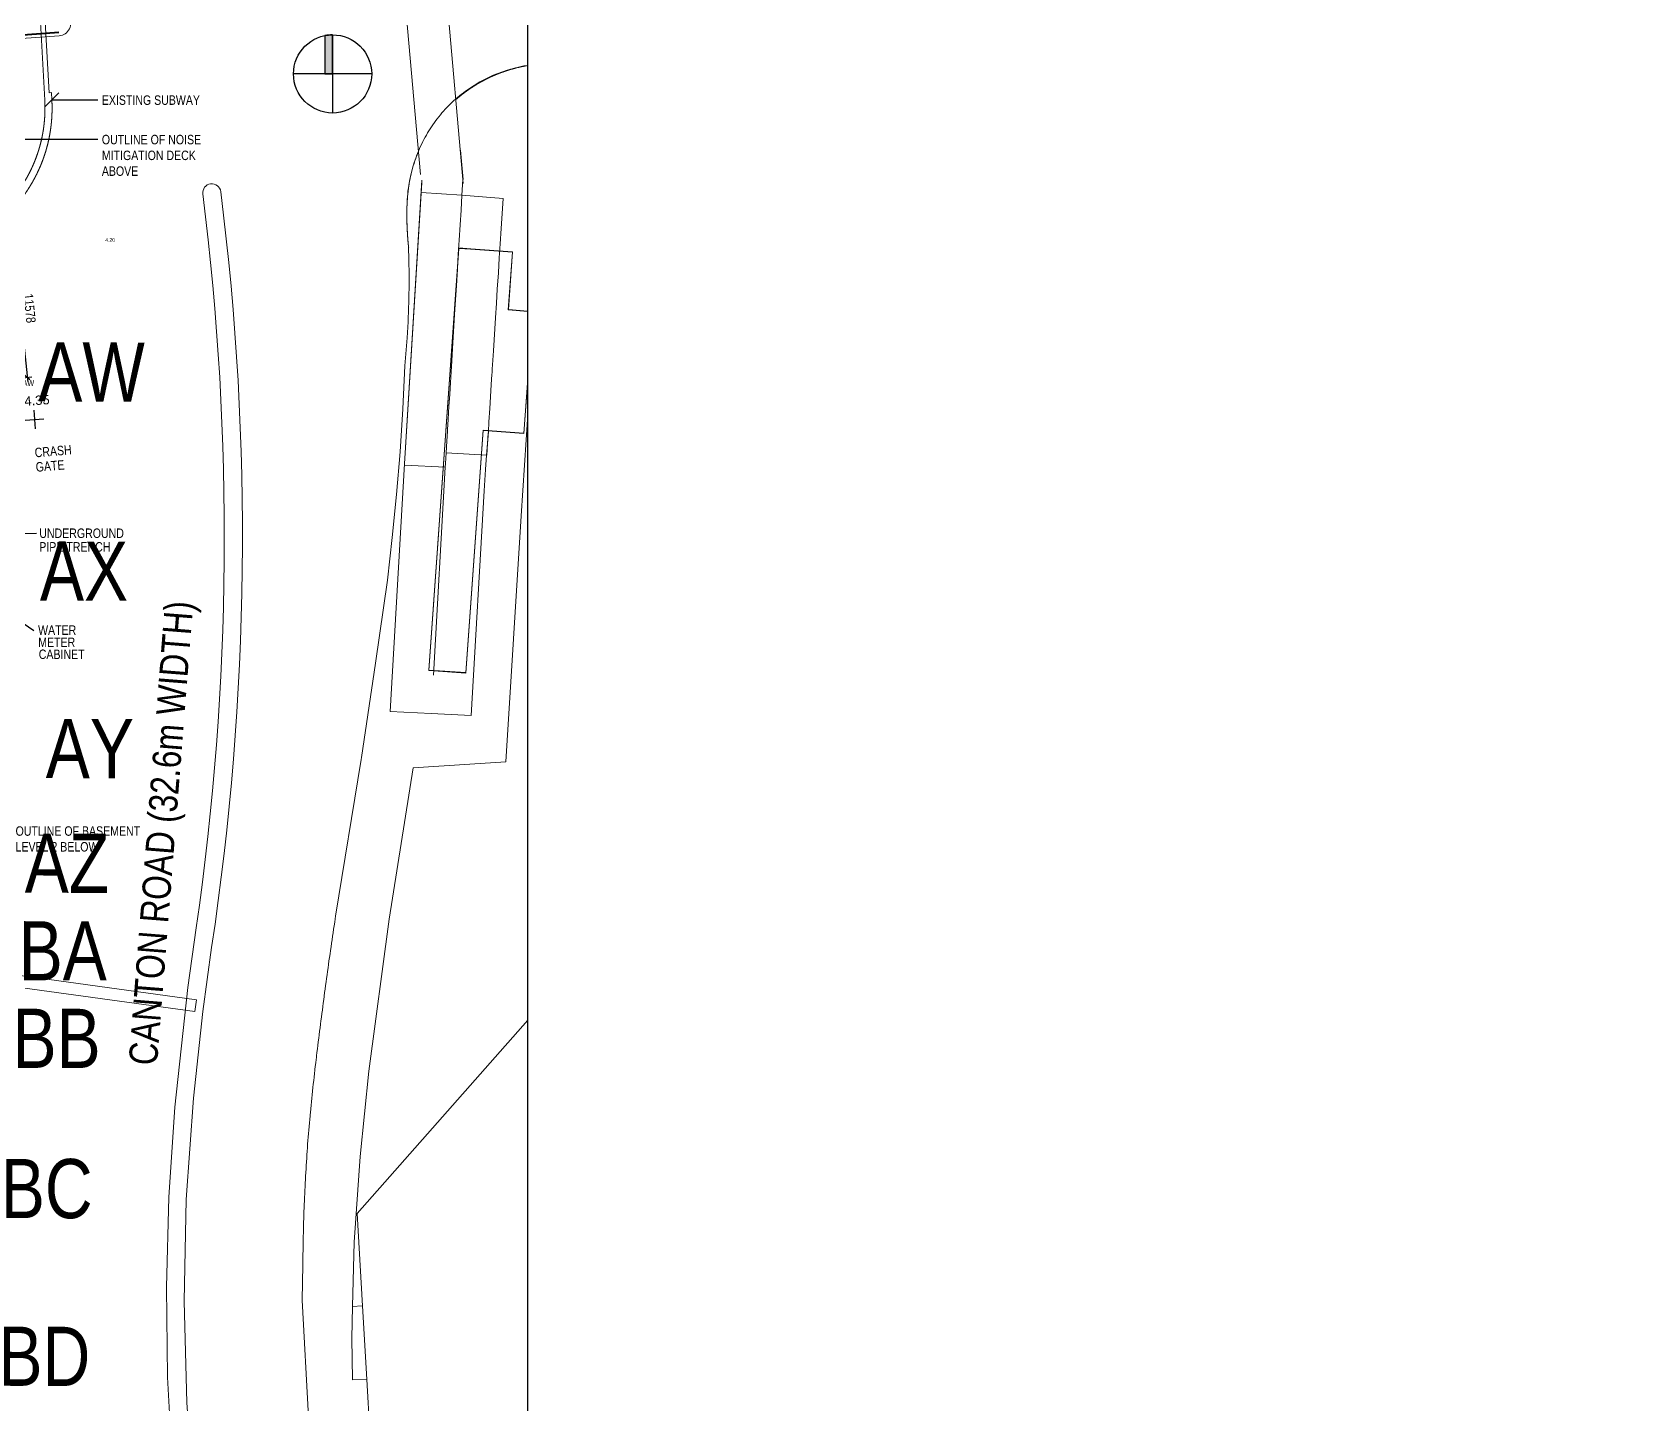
# Model space of a CAD drawing. Header units: millimetres. Extents: x 834681283 to 835686922, y 817551134 to 819407044.
# Drawn here: x 835339667 to 835475848, y 818106851 to 818222797 of the extents above; entities that cross this region are included whole.
import ezdxf
from ezdxf.enums import TextEntityAlignment as Align
from ezdxf.xclip import XClip

# ---------------------------------------------------------------- set-up
doc = ezdxf.new("R2010")
doc.units = ezdxf.units.MM
doc.header["$LTSCALE"] = 1200
doc.header["$MEASUREMENT"] = 0
doc.header["$XCLIPFRAME"] = 0
for name, pattern in [('12027_SITE$0$DASHED', [0.75, 0.5, -0.25]), ('12027_SITE$0$DGN Style 4', [76.563414, 38.257796, -19.128898, 0.047822, -19.128898]), ('12027_SITE$0$HIDDEN', [0.375, 0.25, -0.125]), ('12027_SITE$0$HIDDENX2', [0.75, 0.5, -0.25])]:
    doc.linetypes.add(name, pattern=pattern)
doc.layers.get('Defpoints').update_dxf_attribs({"color": 15})
for name, color, linetype, lineweight in [('12027_SITE$0$00_Base_Plan', 8, 'Continuous', 18), ('12027_SITE$0$AR-SIMS_BL_', 1, '12027_SITE$0$DGN Style 4', 140), ('12027_SITE$0$AR-ST_AR_BS_MI_', 8, '12027_SITE$0$DASHED', 18), ('12027_SITE$0$MCA180__', 7, 'Continuous', 0), ('12027_SITE$0$MCA813__', 7, 'Continuous', 0), ('12027_SITE$0$MCA832_S', 7, 'Continuous', 0), ('P01-MAAN-P-EVA$0$AR-DIM_AR_', 4, 'Continuous', 25), ('P01-MAAN-P-EVA$0$AR-P-LEV_AR_BS_', 4, 'Continuous', 25), ('P01-MAAN-P-EVA$0$DW-TXT', 7, 'Continuous', 13)]:
    doc.layers.add(name, color=color, linetype=linetype, lineweight=lineweight)
for name, color, linetype in [('P01-MAAN-P-EVA$0$AW-TXT-FS', 4, 'Continuous'), ('P01-MAAN-P-EVA$0$DW-TXT2', 7, 'Continuous'), ('P01-MAAN-P-EVA$0$RX00_z', 8, 'Continuous'), ('SITE BOUNDARY$0$AR-SITE-TXT_AR_BS_', 4, 'Continuous')]:
    doc.layers.add(name, color=color, linetype=linetype)
doc.styles.add('P01-MAAN-P-EVA$0$ARIAL', font='arial.ttf', dxfattribs={"width": 0.8})
doc.styles.add('P01-MAAN-P-EVA$0$RLP-SIMPLEX', font='simplex.shx', dxfattribs={"width": 0.8})
doc.styles.add('P01-MAAN-P-EVA$0$STANDARD', font='arial.ttf', dxfattribs={"width": 0.8})
doc.styles.add('SITE BOUNDARY$0$CAD_2500_2.5mm', font='arial.ttf', dxfattribs={"height": 6.25})
doc.dimstyles.new('P01-MAAN-P-EVA$0$DIM-500', dxfattribs={"dimscale": 400, "dimtxt": 2, "dimasz": 1, "dimexe": 1, "dimexo": 1, "dimgap": 1, "dimtad": 1, "dimdec": 0, "dimrnd": 0.1, "dimdsep": 46, "dimtxsty": 'P01-MAAN-P-EVA$0$ARIAL', "dimblk1": 'P01-MAAN-P-EVA$0$_OBLIQUE', "dimblk2": 'P01-MAAN-P-EVA$0$_OBLIQUE', "dimsah": 1, "dimcen": 5, "dimdle": 1, "dimclrd": 8, "dimclre": 8, "dimclrt": 4, "dimadec": 3, "dimazin": 2, "dimtfac": 1, "dimtdec": 0, "dimtix": 1, "dimtmove": 2, "dimatfit": 0, "dimldrblk": 'P01-MAAN-P-EVA$0$_OBLIQUE', "dimfxl": 1, "dimtolj": 1, "dimarcsym": 0})

# ---------------------------------------------------------------- blocks, each defined once
blk = doc.blocks.new('SITE BOUNDARY$0$x-boundary')
at = {"layer": 'Defpoints', "color": 30, "style": 'SITE BOUNDARY$0$CAD_2500_2.5mm', "oblique": 360, "width": 0.8}
for s, p in [('AW', (835340.18, 818191.58)), ('AX', (835340.32, 818174.75)), ('AY', (835340.81, 818159.74)), ('AZ', (835339.03, 818150.05)), ('BA', (835338.52, 818142.65)), ('BB', (835338, 818135.25)), ('BC', (835337.01, 818122.55)), ('BD', (835336.81, 818108.37))]:
    blk.add_text(s, height=5, rotation=359.9092, dxfattribs=at).set_placement(p)
blk = doc.blocks.new('SITE BOUNDARY')
at = {"layer": 'Defpoints'}
blk.add_blockref('SITE BOUNDARY$0$x-boundary', (0, 0), dxfattribs=at)
at = {"layer": 'SITE BOUNDARY$0$AR-SITE-TXT_AR_BS_', "color": 4, "style": 'SITE BOUNDARY$0$CAD_2500_2.5mm', "oblique": 360, "width": 0.8}
blk.add_text('AW', height=0.5, rotation=359.9092, dxfattribs=at).set_placement((835338.85, 818192.89))
blk = doc.blocks.new('P01-MAAN-P-EVA$0$_OBLIQUE')
at = {"color": 0, "linetype": 'ByBlock'}
blk.add_line((-0.5, -0.5), (0.5, 0.5), dxfattribs=at)
blk = doc.blocks.new('P01-MAAN-P-EVA$0$P-LEV')
for p, q in [((-400, 0), (400, 0)), ((0, 400), (0, -400))]:
    blk.add_line(p, q)
at = {"style": 'P01-MAAN-P-EVA$0$RLP-SIMPLEX', "width": 0.8}
blk.add_attdef('PFL', text='', height=400, dxfattribs=at).set_placement((0, 800), align=Align.MIDDLE)
blk = doc.blocks.new('*D1586')
at = {"layer": 'Defpoints', "color": 0, "transparency": 16777216}
for p in [(835336791, 818204998), (835338002, 818193484), (835339250, 818193615)]:
    blk.add_point(p, dxfattribs=at)
at = {"layer": 'P01-MAAN-P-EVA$0$AR-DIM_AR_', "color": 8, "lineweight": -2, "transparency": 16777216}
for p, q in [((835337189, 818205040), (835338437, 818205171)), ((835337997, 818205527), (835339292, 818193217)), ((835338400, 818193526), (835339648, 818193657))]:
    blk.add_line(p, q, dxfattribs=at)
at = {"layer": 'P01-MAAN-P-EVA$0$AR-DIM_AR_', "color": 8, "lineweight": -2, "transparency": 16777216, "xscale": 400, "yscale": 400, "zscale": 400}
for p, rotation in [((835338039, 818205130), 96.00342919701579), ((835339250, 818193615), 276.0034291970158)]:
    blk.add_blockref('P01-MAAN-P-EVA$0$_OBLIQUE', p, dxfattribs=dict(at, rotation=rotation))
at = {"layer": 'P01-MAAN-P-EVA$0$AR-DIM_AR_', "color": 4, "transparency": 16777216, "insert": (835339448, 818199457), "char_height": 800, "attachment_point": 5, "rotation": 276.00343, "style": 'P01-MAAN-P-EVA$0$ARIAL'}
blk.add_mtext('\\A1;11578', dxfattribs=at)
blk = doc.blocks.new('12027_SITE$0$A$C313F75FB')
at = {"layer": '12027_SITE$0$MCA180__', "linetype": 'Continuous', "lineweight": 13}
for p, q in [((835225.14, 818197.66), (835143.73, 818184.99)), ((835225.11, 818198.06), (835144.2, 818185.47))]:
    blk.add_line(p, q, dxfattribs=at)
at = {"layer": '12027_SITE$0$MCA813__', "linetype": 'Continuous', "lineweight": 40}
for p, q in [((835283.48, 818218.49), (835341.93, 818222.8)), ((835143.19, 818199.07), (835188.26, 818202.39)), ((835188.41, 818201.1), (835143.34, 818194.09)), ((835241.65, 818201.54), (835144.13, 818186.37)), ((835149.16, 818183.29), (835241.93, 818199.83)), ((835144.66, 818176.39), (835227.4, 818191.14))]:
    blk.add_line(p, q, dxfattribs=at)
at = {"layer": '12027_SITE$0$MCA813__', "linetype": 'Continuous'}
blk.add_ellipse((835341.87, 818223.54), major_axis=(1.05, 0), ratio=1, start_param=4.785994, end_param=7.927587, dxfattribs=at)
at = {"layer": '12027_SITE$0$MCA832_S', "lineweight": 0}
for p, q in [((835283.5, 818218.19), (835341.95, 818222.5)), ((835143.16, 818199.57), (835188.22, 818202.89)), ((835241.57, 818202.04), (835143.8, 818186.82)), ((835188.48, 818200.61), (835143.6, 818193.62))]:
    blk.add_line(p, q, dxfattribs=at)
blk = doc.blocks.new('12027_SITE')
at = {"layer": '12027_SITE$0$00_Base_Plan', "linetype": 'Continuous'}
for p, q in [((835370.6016, 818232.30496), (835372.48955, 818210.76617)), ((835370.6016, 818232.30496), (835372.48955, 818210.76617)), ((835370.6016, 818232.30496), (835372.48955, 818210.76617)), ((835370.6016, 818232.30496), (835372.48955, 818210.76617)), ((835370.6016, 818232.30496), (835372.48955, 818210.76617)), ((835370.6016, 818232.30496), (835372.48955, 818210.76617)), ((835376.09912, 818210.01908), (835374.07907, 818233.06503)), ((835376.09912, 818210.01908), (835374.07907, 818233.06503)), ((835376.09912, 818210.01908), (835374.07907, 818233.06503)), ((835376.09912, 818210.01908), (835374.07907, 818233.06503)), ((835376.09912, 818210.01908), (835374.07907, 818233.06503))]:
    blk.add_line(p, q, dxfattribs=at)
at = {"layer": '12027_SITE$0$00_Base_Plan', "linetype": 'Continuous', "flags": 128}
for points in [[(835474.297, 818154.166), (835473.773, 818154.247), (835464.901, 818155.759), (835461.932, 818156.21), (835460.955, 818156.412), (835459.02, 818156.949), (835458.075, 818157.283), (835457.161, 818157.675), (835456.292, 818158.176), (835455.493, 818158.792), (835454.088, 818160.226), (835453.445, 818161.007), (835452.885, 818161.832), (835452.43, 818162.71), (835452.063, 818163.648), (835451.779, 818164.622), (835451.575, 818165.604), (835451.451, 818166.594), (835451.418, 818167.606), (835451.485, 818168.614), (835451.66, 818169.59), (835451.93, 818170.554), (835452.281, 818171.504), (835452.703, 818172.422), (835453.187, 818173.289), (835453.792, 818174.074), (835455.182, 818175.536), (835456.471, 818177.075), (835457.075, 818177.873), (835457.592, 818178.721), (835458.01, 818179.626), (835458.754, 818181.491), (835459.069, 818184.475), (835457.32, 818211.189), (835458.515, 818215.874), (835458.437, 818217.878), (835458.355, 818218.872), (835458.193, 818219.864), (835457.923, 818220.839), (835457.466, 818221.713), (835456.879, 818222.531), (835456.213, 818223.296)], [(835448.184, 818224.55), (835412.283, 818222.213), (835382.475, 818220.102), (835381.234, 818219.942), (835379.817, 818219.593), (835378.644, 818219.158), (835377.523, 818218.603), (835376.555, 818217.995), (835376.466, 818217.934), (835376.297, 818217.811), (835376.13, 818217.686), (835375.966, 818217.558), (835375.803, 818217.428), (835375.643, 818217.294), (835375.485, 818217.158), (835375.459, 818217.135), (835375.33, 818217.018), (835375.177, 818216.876), (835375.026, 818216.732), (835374.878, 818216.585), (835374.733, 818216.435), (835374.59, 818216.283), (835374.45, 818216.129), (835374.313, 818215.972), (835374.179, 818215.812), (835374.047, 818215.65), (835373.918, 818215.486), (835373.792, 818215.32), (835373.669, 818215.152), (835373.549, 818214.981), (835373.432, 818214.808), (835373.318, 818214.634), (835373.207, 818214.457), (835373.099, 818214.279), (835372.994, 818214.098), (835372.892, 818213.916), (835372.794, 818213.732), (835372.699, 818213.547), (835372.607, 818213.36), (835372.512, 818213.158), (835372.421, 818212.955), (835372.355, 818212.8), (835372.334, 818212.751), (835372.25, 818212.545), (835372.17, 818212.337), (835372.094, 818212.128), (835372.021, 818211.918), (835371.952, 818211.707), (835371.886, 818211.494), (835371.824, 818211.281), (835371.766, 818211.066), (835371.712, 818210.85), (835371.662, 818210.634), (835371.615, 818210.416), (835371.572, 818210.198), (835371.533, 818209.979), (835371.498, 818209.76), (835371.466, 818209.539), (835371.439, 818209.319), (835371.415, 818209.098), (835371.395, 818208.876), (835371.379, 818208.654), (835371.367, 818208.432), (835371.366, 818208.422), (835371.366, 818208.412), (835371.366, 818208.402), (835371.365, 818208.392), (835371.365, 818208.382), (835371.364, 818208.372), (835371.364, 818208.362), (835371.364, 818208.352), (835371.363, 818208.342), (835371.363, 818208.332), (835371.363, 818208.322), (835371.362, 818208.312), (835371.362, 818208.302), (835371.362, 818208.292), (835371.361, 818208.282), (835371.361, 818208.272), (835371.361, 818208.262), (835371.36, 818208.252), (835371.36, 818208.242), (835371.36, 818208.232), (835371.359, 818208.222), (835371.359, 818208.212), (835371.359, 818208.202), (835371.358, 818208.192), (835371.358, 818208.182), (835371.358, 818208.172), (835371.357, 818208.162), (835371.357, 818208.152), (835371.357, 818208.142), (835371.357, 818208.132), (835371.356, 818208.122), (835371.356, 818208.112), (835371.356, 818208.102), (835371.355, 818208.092), (835371.355, 818208.082), (835371.355, 818208.072), (835371.355, 818208.062), (835371.354, 818208.052), (835371.354, 818208.042), (835371.354, 818208.032), (835371.354, 818208.022), (835371.353, 818208.012), (835371.353, 818208.002), (835371.353, 818207.992), (835371.353, 818207.982), (835371.352, 818207.972), (835371.352, 818207.962), (835371.352, 818207.952), (835371.352, 818207.942), (835371.352, 818207.932), (835371.351, 818207.922), (835371.351, 818207.912), (835371.351, 818207.902), (835371.351, 818207.892), (835371.351, 818207.882), (835371.35, 818207.872), (835371.35, 818207.862), (835371.35, 818207.852), (835371.35, 818207.842), (835371.35, 818207.832), (835371.349, 818207.822), (835371.349, 818207.812), (835371.349, 818207.802), (835371.349, 818207.792), (835371.349, 818207.782), (835371.349, 818207.772), (835371.349, 818207.762), (835371.348, 818207.752), (835371.348, 818207.742), (835371.348, 818207.732), (835371.348, 818207.722), (835371.348, 818207.712), (835371.348, 818207.702), (835371.348, 818207.692), (835371.347, 818207.682), (835371.347, 818207.672), (835371.347, 818207.662), (835371.347, 818207.652), (835371.347, 818207.642), (835371.347, 818207.632), (835371.347, 818207.622), (835371.347, 818207.612), (835371.347, 818207.602), (835371.347, 818207.592), (835371.346, 818207.582), (835371.346, 818207.572), (835371.346, 818207.562), (835371.346, 818207.552), (835371.346, 818207.542), (835371.346, 818207.532), (835371.346, 818207.522), (835371.346, 818207.512), (835371.346, 818207.502), (835371.346, 818207.492), (835371.346, 818207.482), (835371.346, 818207.472), (835371.346, 818207.462), (835371.346, 818207.452), (835371.346, 818207.442), (835371.346, 818207.432), (835371.346, 818207.422), (835371.346, 818207.412), (835371.346, 818207.402), (835371.346, 818207.392), (835371.346, 818207.382), (835371.346, 818207.372), (835371.346, 818207.362), (835371.346, 818207.352), (835371.346, 818207.342), (835371.346, 818207.332), (835371.346, 818207.322), (835371.346, 818207.312), (835371.346, 818207.302), (835371.346, 818207.292), (835371.346, 818207.282), (835371.346, 818207.272), (835371.346, 818207.262), (835371.346, 818207.252), (835371.346, 818207.242), (835371.346, 818207.232), (835371.346, 818207.222), (835371.346, 818207.212), (835371.346, 818207.202), (835371.346, 818207.192), (835371.346, 818207.182), (835371.346, 818207.172), (835371.347, 818207.162), (835371.347, 818207.152), (835371.347, 818207.142), (835371.347, 818207.132), (835371.347, 818207.122), (835371.347, 818207.112), (835371.347, 818207.102), (835371.347, 818207.092), (835371.347, 818207.082), (835371.347, 818207.072), (835371.348, 818207.062), (835371.348, 818207.052), (835371.348, 818207.042), (835371.348, 818207.032), (835371.348, 818207.022), (835371.348, 818207.012), (835371.348, 818207.002), (835371.348, 818206.992), (835371.349, 818206.982), (835371.349, 818206.972), (835371.349, 818206.962), (835371.349, 818206.952), (835371.349, 818206.942), (835371.349, 818206.932), (835371.35, 818206.922), (835371.35, 818206.912), (835371.35, 818206.902), (835371.35, 818206.892), (835371.35, 818206.882), (835371.35, 818206.872), (835371.351, 818206.862), (835371.351, 818206.852), (835371.351, 818206.842), (835371.351, 818206.832), (835371.351, 818206.822), (835371.352, 818206.812), (835371.352, 818206.802), (835371.352, 818206.792), (835371.352, 818206.782), (835371.353, 818206.772), (835371.353, 818206.762), (835371.353, 818206.752), (835371.353, 818206.742), (835371.354, 818206.733), (835371.354, 818206.723), (835371.354, 818206.713), (835371.354, 818206.703), (835371.355, 818206.693), (835371.355, 818206.682), (835371.355, 818206.672), (835371.355, 818206.663), (835371.356, 818206.653), (835371.356, 818206.643), (835371.356, 818206.633), (835371.356, 818206.623), (835371.357, 818206.613), (835371.357, 818206.602), (835371.357, 818206.592), (835371.358, 818206.583), (835371.358, 818206.573), (835371.358, 818206.563), (835371.359, 818206.553), (835371.359, 818206.543), (835371.359, 818206.533), (835371.359, 818206.523), (835371.36, 818206.512), (835371.36, 818206.502), (835371.36, 818206.493), (835371.361, 818206.483), (835371.361, 818206.473), (835371.361, 818206.463), (835371.362, 818206.453), (835371.362, 818206.443), (835371.363, 818206.433), (835371.363, 818206.423), (835371.363, 818206.413), (835371.364, 818206.403), (835371.364, 818206.393), (835371.364, 818206.383), (835371.365, 818206.373), (835371.365, 818206.363), (835371.366, 818206.353), (835371.366, 818206.343), (835371.366, 818206.333), (835371.367, 818206.323), (835371.367, 818206.313), (835371.367, 818206.303), (835371.368, 818206.293), (835371.368, 818206.283), (835371.369, 818206.273), (835371.369, 818206.263), (835371.37, 818206.253), (835371.37, 818206.243), (835371.37, 818206.233), (835371.371, 818206.223), (835371.371, 818206.213), (835371.372, 818206.203), (835371.372, 818206.193), (835371.373, 818206.183), (835371.373, 818206.173), (835371.374, 818206.163), (835371.374, 818206.153), (835371.374, 818206.143), (835371.375, 818206.133), (835371.375, 818206.123), (835371.376, 818206.113), (835371.376, 818206.103), (835371.377, 818206.093), (835371.377, 818206.083), (835371.378, 818206.073), (835371.378, 818206.063), (835371.379, 818206.053), (835371.379, 818206.043), (835371.38, 818206.033), (835371.38, 818206.023), (835371.381, 818206.013), (835371.381, 818206.003), (835371.382, 818205.993), (835371.382, 818205.983), (835371.383, 818205.973), (835371.384, 818205.963), (835371.384, 818205.953), (835371.385, 818205.943), (835371.385, 818205.933), (835371.386, 818205.923), (835371.386, 818205.913), (835371.387, 818205.903), (835371.387, 818205.893), (835371.388, 818205.883), (835371.388, 818205.873), (835371.389, 818205.863), (835371.39, 818205.853), (835371.39, 818205.843), (835371.391, 818205.833), (835371.391, 818205.823), (835371.392, 818205.813), (835371.393, 818205.803), (835371.393, 818205.793), (835371.394, 818205.783), (835371.394, 818205.773), (835371.395, 818205.763), (835371.396, 818205.753), (835371.396, 818205.743), (835371.397, 818205.734), (835371.397, 818205.724), (835371.398, 818205.714), (835371.399, 818205.704), (835371.399, 818205.693), (835371.4, 818205.684), (835371.401, 818205.674), (835371.401, 818205.664), (835371.402, 818205.654), (835371.403, 818205.644), (835371.403, 818205.634), (835371.404, 818205.624), (835371.405, 818205.614), (835371.405, 818205.604), (835371.406, 818205.594), (835371.407, 818205.584), (835371.407, 818205.574), (835371.408, 818205.564), (835371.409, 818205.554), (835371.409, 818205.544), (835371.41, 818205.534), (835371.411, 818205.524), (835371.411, 818205.514), (835371.412, 818205.504), (835371.413, 818205.494), (835371.414, 818205.484), (835371.414, 818205.474), (835371.415, 818205.464), (835371.416, 818205.454), (835371.416, 818205.444), (835371.417, 818205.434), (835371.418, 818205.424), (835371.419, 818205.414), (835371.419, 818205.404), (835371.42, 818205.394), (835371.421, 818205.384), (835371.422, 818205.374), (835371.422, 818205.364), (835371.423, 818205.354), (835371.424, 818205.344), (835371.425, 818205.334), (835371.426, 818205.325), (835371.426, 818205.315), (835371.427, 818205.305), (835371.428, 818205.295), (835371.429, 818205.285), (835371.429, 818205.275), (835371.43, 818205.265), (835371.431, 818205.255), (835371.432, 818205.245), (835371.433, 818205.235), (835371.433, 818205.225), (835371.434, 818205.215), (835371.435, 818205.205), (835371.436, 818205.195), (835371.437, 818205.185), (835371.438, 818205.175), (835371.438, 818205.165), (835371.439, 818205.155), (835371.44, 818205.145), (835371.441, 818205.135), (835371.442, 818205.125), (835371.443, 818205.115), (835371.444, 818205.105), (835371.444, 818205.095), (835371.445, 818205.085), (835371.446, 818205.075), (835371.447, 818205.065), (835371.448, 818205.055), (835371.449, 818205.045), (835371.45, 818205.035), (835371.451, 818205.026), (835371.451, 818205.016), (835371.452, 818205.006), (835371.453, 818204.996), (835371.454, 818204.986), (835371.455, 818204.976), (835371.456, 818204.966), (835371.457, 818204.956), (835371.458, 818204.946), (835371.459, 818204.936), (835371.46, 818204.926), (835371.461, 818204.916), (835371.462, 818204.906), (835371.462, 818204.896), (835371.463, 818204.886), (835371.464, 818204.876), (835371.465, 818204.866), (835371.466, 818204.856), (835371.467, 818204.846), (835371.468, 818204.836), (835371.469, 818204.826), (835371.47, 818204.816), (835371.471, 818204.807), (835371.472, 818204.796), (835371.473, 818204.787), (835371.474, 818204.777), (835371.475, 818204.767), (835371.476, 818204.757), (835371.477, 818204.747), (835371.478, 818204.737), (835371.479, 818204.727), (835371.48, 818204.717), (835371.481, 818204.707), (835371.482, 818204.697), (835371.483, 818204.687), (835371.484, 818204.677), (835371.485, 818204.667), (835371.486, 818204.657), (835371.487, 818204.647), (835371.488, 818204.637), (835371.489, 818204.627), (835371.49, 818204.617), (835371.491, 818204.608), (835371.492, 818204.598), (835371.493, 818204.588), (835371.494, 818204.578), (835371.496, 818204.568), (835371.497, 818204.558), (835371.498, 818204.548)], [(835387.05681, 818215.48412), (835383.14808, 818215.25217), (835381.02203, 818181.91233), (835379.72439, 818161.11409), (835371.87225, 818160.6209), (835369.86272, 818147.81185), (835368.13303, 818134.97181), (835367.38321, 818127.75179), (835366.89338, 818120.51178), (835366.75294, 818115.0763), (835366.75282, 818115.07177)], [(835375.87862, 818212.82746), (835376.1112, 818210.355)], [(835375.87862, 818212.82746), (835376.1112, 818210.355)], [(835372.6092, 818210.29992), (835371.13678, 818186.30888), (835369.94525, 818165.38343)], [(835372.6092, 818210.29992), (835371.13678, 818186.30888), (835369.94525, 818165.38343)], [(835372.59699, 818210.10097), (835371.13678, 818186.30888), (835369.94525, 818165.38343)], [(835372.54732, 818209.24467), (835375.99362, 818209.03202)], [(835372.54732, 818209.24467), (835375.99362, 818209.03202)], [(835372.54732, 818209.24467), (835375.99362, 818209.03202)], [(835376.1112, 818210.355), (835376.08102, 818210.33404), (835376.00107, 818209.0314)], [(835376.1112, 818210.355), (835376.08102, 818210.33404), (835376.00107, 818209.0314)], [(835376.1112, 818210.355), (835376.08102, 818210.33404), (835376.00107, 818209.0314)], [(835376.1112, 818210.355), (835376.08102, 818210.33404), (835376.00107, 818209.0314)], [(835376.00107, 818209.0314), (835375.92299, 818207.75911)], [(835376.00107, 818209.0314), (835375.92299, 818207.75911)], [(835376.00107, 818209.0314), (835375.92299, 818207.75911)], [(835376.00107, 818209.0314), (835375.92299, 818207.75911)], [(835376.00107, 818209.0314), (835379.47821, 818208.73543)], [(835376.00107, 818209.0314), (835379.47821, 818208.73543)], [(835376.00107, 818209.0314), (835379.47821, 818208.73543)], [(835379.47821, 818208.73543), (835379.39792, 818207.46333)], [(835379.47821, 818208.73543), (835379.39792, 818207.46333)], [(835379.47821, 818208.73543), (835379.39792, 818207.46333)], [(835379.47821, 818208.73543), (835379.39792, 818207.46333)], [(835375.8461, 818206.50628), (835375.76695, 818205.21669)], [(835375.8461, 818206.50628), (835375.76695, 818205.21669)], [(835375.8461, 818206.50628), (835375.76695, 818205.21669)], [(835375.8461, 818206.50628), (835375.76695, 818205.21669)], [(835375.92299, 818207.75911), (835375.8461, 818206.50628)], [(835375.92299, 818207.75911), (835375.8461, 818206.50628)], [(835375.92299, 818207.75911), (835375.8461, 818206.50628)], [(835375.92299, 818207.75911), (835375.8461, 818206.50628)], [(835379.39792, 818207.46333), (835379.31885, 818206.21068)], [(835379.39792, 818207.46333), (835379.31885, 818206.21068)], [(835379.39792, 818207.46333), (835379.31885, 818206.21068)], [(835379.39792, 818207.46333), (835379.31885, 818206.21068)], [(835375.76695, 818205.21669), (835375.69386, 818204.02581)], [(835375.76695, 818205.21669), (835375.69386, 818204.02581)], [(835375.76695, 818205.21669), (835375.69386, 818204.02581)], [(835375.76695, 818205.21669), (835375.69386, 818204.02581)], [(835379.31885, 818206.21068), (835379.23747, 818204.92128)], [(835379.31885, 818206.21068), (835379.23747, 818204.92128)], [(835379.31885, 818206.21068), (835379.23747, 818204.92128)], [(835379.31885, 818206.21068), (835379.23747, 818204.92128)], [(835373.18926, 818168.85068), (835376.33127, 818168.62647), (835377.79376, 818189.12104), (835381.23501, 818188.87548), (835381.96957, 818199.1693), (835379.91885, 818199.31564), (835380.26763, 818204.20321), (835376.73718, 818204.45514), (835375.73509, 818204.52665), (835373.18926, 818168.85068)], [(835373.18926, 818168.85068), (835376.33127, 818168.62647), (835377.79376, 818189.12104), (835381.23501, 818188.87548), (835381.96957, 818199.1693), (835379.91885, 818199.31564), (835380.26763, 818204.20321), (835376.73718, 818204.45514), (835375.73509, 818204.52665), (835373.18926, 818168.85068)], [(835373.18926, 818168.85068), (835376.33127, 818168.62647), (835377.79376, 818189.12104), (835381.23501, 818188.87548), (835381.96957, 818199.1693), (835379.91885, 818199.31564), (835380.26763, 818204.20321), (835376.73718, 818204.45514), (835375.73509, 818204.52665), (835373.18926, 818168.85068)], [(835373.18926, 818168.85068), (835376.33127, 818168.62647), (835377.79376, 818189.12104), (835381.23501, 818188.87548), (835381.96957, 818199.1693), (835379.91885, 818199.31564), (835380.26763, 818204.20321), (835376.73718, 818204.45514), (835375.73509, 818204.52665), (835373.18926, 818168.85068)], [(835373.18926, 818168.85068), (835376.33127, 818168.62647), (835377.79376, 818189.12104), (835381.23501, 818188.87548), (835381.96957, 818199.1693), (835379.91885, 818199.31564), (835380.26763, 818204.20321), (835376.73718, 818204.45514), (835375.73509, 818204.52665), (835373.18926, 818168.85068)], [(835373.18926, 818168.85068), (835376.33127, 818168.62647), (835377.79376, 818189.12104), (835381.23501, 818188.87548), (835381.96957, 818199.1693), (835379.91885, 818199.31564), (835380.26763, 818204.20321), (835376.73718, 818204.45514), (835375.73509, 818204.52665), (835373.18926, 818168.85068)], [(835373.20133, 818168.88026), (835376.34334, 818168.65612), (835377.80538, 818189.15072), (835381.24664, 818188.90523), (835381.98098, 818199.19907), (835379.93025, 818199.34537), (835380.27892, 818204.23295), (835376.74847, 818204.4848), (835375.74638, 818204.55629), (835373.20133, 818168.88026)], [(835373.20133, 818168.88026), (835376.34334, 818168.65612), (835377.80538, 818189.15072), (835381.24664, 818188.90523), (835381.98098, 818199.19907), (835379.93025, 818199.34537), (835380.27892, 818204.23295), (835376.74847, 818204.4848), (835375.74638, 818204.55629), (835373.20133, 818168.88026)], [(835375.69386, 818204.02581), (835375.61644, 818202.76432)], [(835375.69386, 818204.02581), (835375.61644, 818202.76432)], [(835375.69386, 818204.02581), (835375.61644, 818202.76432)], [(835375.69386, 818204.02581), (835375.61644, 818202.76432)], [(835379.16231, 818203.73058), (835379.0827, 818202.46927)], [(835379.16231, 818203.73058), (835379.0827, 818202.46927)], [(835379.16231, 818203.73058), (835379.0827, 818202.46927)], [(835379.16231, 818203.73058), (835379.0827, 818202.46927)], [(835379.23747, 818204.92128), (835379.16231, 818203.73058)], [(835379.23747, 818204.92128), (835379.16231, 818203.73058)], [(835379.23747, 818204.92128), (835379.16231, 818203.73058)], [(835379.23747, 818204.92128), (835379.16231, 818203.73058)], [(835375.61644, 818202.76432), (835375.53035, 818201.36162)], [(835375.61644, 818202.76432), (835375.53035, 818201.36162)], [(835375.61644, 818202.76432), (835375.53035, 818201.36162)], [(835375.61644, 818202.76432), (835375.53035, 818201.36162)], [(835379.0827, 818202.46927), (835378.99418, 818201.06679)], [(835379.0827, 818202.46927), (835378.99418, 818201.06679)], [(835379.0827, 818202.46927), (835378.99418, 818201.06679)], [(835379.0827, 818202.46927), (835378.99418, 818201.06679)], [(835375.53035, 818201.36162), (835375.45744, 818200.17362)], [(835375.53035, 818201.36162), (835375.45744, 818200.17362)], [(835375.53035, 818201.36162), (835375.45744, 818200.17362)], [(835375.53035, 818201.36162), (835375.45744, 818200.17362)], [(835378.99418, 818201.06679), (835378.9192, 818199.87896)], [(835378.99418, 818201.06679), (835378.9192, 818199.87896)], [(835378.99418, 818201.06679), (835378.9192, 818199.87896)], [(835378.99418, 818201.06679), (835378.9192, 818199.87896)], [(835375.45744, 818200.17362), (835375.3821, 818198.94599)], [(835375.45744, 818200.17362), (835375.3821, 818198.94599)], [(835375.45744, 818200.17362), (835375.3821, 818198.94599)], [(835375.45744, 818200.17362), (835375.3821, 818198.94599)], [(835378.9192, 818199.87896), (835378.84172, 818198.65151)], [(835378.9192, 818199.87896), (835378.84172, 818198.65151)], [(835378.9192, 818199.87896), (835378.84172, 818198.65151)], [(835378.9192, 818199.87896), (835378.84172, 818198.65151)], [(835371.4465, 818198.31562), (835371.36407, 818196.96534), (835371.16407, 818194.59134), (835370.99708, 818190.96034), (835370.76609, 818187.33334), (835370.4711, 818183.71134), (835370.11411, 818180.09434), (835369.69412, 818176.48434), (835368.69814, 818169.46734), (835367.49916, 818161.48033)], [(835371.4465, 818198.31562), (835371.36407, 818196.96534), (835371.16407, 818194.59134), (835370.99708, 818190.96034), (835370.76609, 818187.33334), (835370.4711, 818183.71134), (835370.11411, 818180.09434), (835369.69412, 818176.48434), (835368.69814, 818169.46734), (835367.49916, 818161.48033)], [(835371.4465, 818198.31562), (835371.36407, 818196.96534), (835371.16407, 818194.59134), (835370.99708, 818190.96034), (835370.76609, 818187.33334), (835370.4711, 818183.71134), (835370.11411, 818180.09434), (835369.69412, 818176.48434), (835368.69814, 818169.46734), (835367.49916, 818161.48033)], [(835371.4465, 818198.31562), (835371.36407, 818196.96534), (835371.16407, 818194.59134), (835370.99708, 818190.96034), (835370.76609, 818187.33334), (835370.4711, 818183.71134), (835370.11411, 818180.09434), (835369.69412, 818176.48434), (835368.69814, 818169.46734), (835367.49916, 818161.48033)], [(835371.4465, 818198.31562), (835371.36407, 818196.96534), (835371.16407, 818194.59134), (835370.99708, 818190.96034), (835370.76609, 818187.33334), (835370.4711, 818183.71134), (835370.11411, 818180.09434), (835369.69412, 818176.48434), (835368.69814, 818169.46734), (835367.49916, 818161.48033)], [(835371.4465, 818198.31562), (835371.36407, 818196.96534), (835371.16407, 818194.59134), (835370.99708, 818190.96034), (835370.76609, 818187.33334), (835370.4711, 818183.71134), (835370.11411, 818180.09434), (835369.69412, 818176.48434), (835368.69814, 818169.46734), (835367.49916, 818161.48033)], [(835371.4465, 818198.31562), (835371.36407, 818196.96534), (835371.16407, 818194.59134), (835370.99708, 818190.96034), (835370.76609, 818187.33334), (835370.4711, 818183.71134), (835370.11411, 818180.09434), (835369.69412, 818176.48434), (835368.69814, 818169.46734), (835367.49916, 818161.48033)], [(835375.3821, 818198.94599), (835375.20429, 818196.04887)], [(835375.3821, 818198.94599), (835375.20429, 818196.04887)], [(835378.84172, 818198.65151), (835378.66532, 818195.85674)], [(835378.84172, 818198.65151), (835378.66532, 818195.85674)], [(835378.84172, 818198.65151), (835378.66532, 818195.85674)], [(835378.84172, 818198.65151), (835378.66532, 818195.85674)], [(835375.20429, 818196.04887), (835375.14169, 818195.02889)], [(835375.20429, 818196.04887), (835375.14169, 818195.02889)], [(835375.20429, 818196.04887), (835375.14169, 818195.02889)], [(835375.20429, 818196.04887), (835375.14169, 818195.02889)], [(835378.66532, 818195.85674), (835378.61636, 818195.08103), (835378.60668, 818194.92775), (835378.60023, 818194.82553)], [(835378.66532, 818195.85674), (835378.61636, 818195.08103), (835378.60668, 818194.92775), (835378.60023, 818194.82553)], [(835378.66532, 818195.85674), (835378.61636, 818195.08103), (835378.60668, 818194.92775), (835378.60023, 818194.82553)], [(835378.66532, 818195.85674), (835378.61636, 818195.08103), (835378.60668, 818194.92775), (835378.60023, 818194.82553)], [(835375.14169, 818195.02889), (835375.08324, 818194.07647)], [(835375.14169, 818195.02889), (835375.08324, 818194.07647)], [(835375.14169, 818195.02889), (835375.08324, 818194.07647)], [(835375.14169, 818195.02889), (835375.08324, 818194.07647)], [(835378.60023, 818194.82553), (835378.5605, 818194.19606), (835378.55054, 818194.03833), (835378.54005, 818193.87201)], [(835378.60023, 818194.82553), (835378.5605, 818194.19606), (835378.55054, 818194.03833), (835378.54005, 818193.87201)], [(835378.60023, 818194.82553), (835378.5605, 818194.19606), (835378.55054, 818194.03833), (835378.54005, 818193.87201)], [(835378.60023, 818194.82553), (835378.5605, 818194.19606), (835378.55054, 818194.03833), (835378.54005, 818193.87201)], [(835375.02935, 818193.1985), (835374.96632, 818192.17142)], [(835375.02935, 818193.1985), (835374.96632, 818192.17142)], [(835375.02935, 818193.1985), (835374.96632, 818192.17142)], [(835375.02935, 818193.1985), (835374.96632, 818192.17142)], [(835375.08324, 818194.07647), (835375.02935, 818193.1985)], [(835375.08324, 818194.07647), (835375.02935, 818193.1985)], [(835375.08324, 818194.07647), (835375.02935, 818193.1985)], [(835375.08324, 818194.07647), (835375.02935, 818193.1985)], [(835378.48542, 818193.00665), (835378.4206, 818191.97967)], [(835378.48542, 818193.00665), (835378.4206, 818191.97967)], [(835378.48542, 818193.00665), (835378.4206, 818191.97967)], [(835378.48542, 818193.00665), (835378.4206, 818191.97967)], [(835378.54005, 818193.87201), (835378.48542, 818193.00665)], [(835378.54005, 818193.87201), (835378.48542, 818193.00665)], [(835378.54005, 818193.87201), (835378.48542, 818193.00665)], [(835378.54005, 818193.87201), (835378.48542, 818193.00665)], [(835374.96632, 818192.17142), (835374.906, 818191.18863)], [(835374.96632, 818192.17142), (835374.906, 818191.18863)], [(835374.96632, 818192.17142), (835374.906, 818191.18863)], [(835374.96632, 818192.17142), (835374.906, 818191.18863)], [(835378.4206, 818191.97967), (835378.35857, 818190.99697)], [(835378.4206, 818191.97967), (835378.35857, 818190.99697)], [(835378.4206, 818191.97967), (835378.35857, 818190.99697)], [(835378.4206, 818191.97967), (835378.35857, 818190.99697)], [(835374.906, 818191.18863), (835374.83706, 818190.06544)], [(835374.906, 818191.18863), (835374.83706, 818190.06544)], [(835374.906, 818191.18863), (835374.83706, 818190.06544)], [(835374.906, 818191.18863), (835374.83706, 818190.06544)], [(835378.35857, 818190.99697), (835378.28769, 818189.87389)], [(835378.35857, 818190.99697), (835378.28769, 818189.87389)], [(835378.35857, 818190.99697), (835378.28769, 818189.87389)], [(835378.35857, 818190.99697), (835378.28769, 818189.87389)], [(835374.77603, 818189.07092), (835374.72372, 818188.21859)], [(835374.77603, 818189.07092), (835374.72372, 818188.21859)], [(835374.77603, 818189.07092), (835374.72372, 818188.21859)], [(835374.77603, 818189.07092), (835374.72372, 818188.21859)], [(835374.77952, 818189.12783), (835374.77603, 818189.07092)], [(835374.77952, 818189.12783), (835374.77603, 818189.07092)], [(835374.78484, 818189.21457), (835374.77952, 818189.12783)], [(835374.78484, 818189.21457), (835374.77952, 818189.12783)], [(835374.83706, 818190.06544), (835374.78484, 818189.21457)], [(835374.83706, 818190.06544), (835374.78484, 818189.21457)], [(835374.83706, 818190.06544), (835374.78484, 818189.21457)], [(835374.83706, 818190.06544), (835374.78484, 818189.21457)], [(835377.98704, 818185.83351), (835378.08034, 818187.03856), (835378.15694, 818188.02801), (835378.22459, 818188.90179)], [(835377.98704, 818185.83351), (835378.08034, 818187.03856), (835378.15694, 818188.02801), (835378.22459, 818188.90179)], [(835377.98704, 818185.83351), (835378.08034, 818187.03856), (835378.15694, 818188.02801), (835378.22459, 818188.90179)], [(835377.98704, 818185.83351), (835378.08034, 818187.03856), (835378.15694, 818188.02801), (835378.22459, 818188.90179)], [(835378.23399, 818189.0231), (835378.17113, 818188.02722)], [(835378.23399, 818189.0231), (835378.17113, 818188.02722)], [(835378.23399, 818189.0231), (835378.17113, 818188.02722)], [(835378.23399, 818189.0231), (835378.17113, 818188.02722)], [(835378.22459, 818188.90179), (835378.23399, 818189.0231)], [(835378.22459, 818188.90179), (835378.23399, 818189.0231)], [(835378.28769, 818189.87389), (835378.23399, 818189.0231)], [(835378.28769, 818189.87389), (835378.23399, 818189.0231)], [(835378.28769, 818189.87389), (835378.23399, 818189.0231)], [(835378.28769, 818189.87389), (835378.23399, 818189.0231)], [(835374.72372, 818188.21859), (835374.66294, 818187.22826)], [(835374.72372, 818188.21859), (835374.66294, 818187.22826)], [(835374.72372, 818188.21859), (835374.66294, 818187.22826)], [(835374.72372, 818188.21859), (835374.66294, 818187.22826)], [(835378.17113, 818188.02722), (835378.10862, 818187.03699)], [(835378.17113, 818188.02722), (835378.10862, 818187.03699)], [(835371.16956, 818186.18366), (835374.59033, 818186.02207)], [(835371.16956, 818186.18366), (835374.59033, 818186.02207)], [(835371.16956, 818186.18366), (835374.59033, 818186.02207)], [(835374.59033, 818186.02207), (835373.59021, 818168.45819)], [(835374.59033, 818186.02207), (835373.59021, 818168.45819)], [(835374.59033, 818186.02207), (835373.59021, 818168.45819)], [(835374.59033, 818186.02207), (835373.59021, 818168.45819)], [(835374.66294, 818187.22826), (835374.60861, 818186.343), (835374.59033, 818186.02207)], [(835374.66294, 818187.22826), (835374.60861, 818186.343), (835374.59033, 818186.02207)], [(835374.66294, 818187.22826), (835374.60861, 818186.343), (835374.59033, 818186.02207)], [(835374.66294, 818187.22826), (835374.60861, 818186.343), (835374.59033, 818186.02207)], [(835374.66294, 818187.22826), (835378.08034, 818187.03856), (835378.10862, 818187.03699)], [(835374.66294, 818187.22826), (835378.08034, 818187.03856), (835378.10862, 818187.03699)], [(835374.66294, 818187.22826), (835378.08034, 818187.03856), (835378.10862, 818187.03699)], [(835377.98704, 818185.83351), (835377.87626, 818184.02853), (835376.79499, 818165.03939)], [(835377.98704, 818185.83351), (835377.87626, 818184.02853), (835376.79499, 818165.03939)], [(835377.98704, 818185.83351), (835377.87626, 818184.02853), (835376.79499, 818165.03939)], [(835377.98704, 818185.83351), (835377.87626, 818184.02853), (835376.79499, 818165.03939)], [(835369.94525, 818165.38343), (835373.40524, 818165.20964)], [(835369.94525, 818165.38343), (835373.40524, 818165.20964)], [(835369.94525, 818165.38343), (835373.40524, 818165.20964)], [(835373.40524, 818165.20964), (835376.79499, 818165.03939)], [(835373.40524, 818165.20964), (835376.79499, 818165.03939)], [(835373.40524, 818165.20964), (835376.79499, 818165.03939)], [(835373.40524, 818165.20964), (835376.79499, 818165.03939)], [(835363.0153, 818105.75532), (835362.49328, 818115.60232), (835362.49928, 818115.90732), (835362.50528, 818116.20732), (835362.51128, 818116.50732), (835362.51628, 818116.80732), (835362.52128, 818117.10732), (835362.52627, 818117.40732), (835362.53127, 818117.70732), (835362.53527, 818118.00732), (835362.54027, 818118.30732), (835362.54427, 818118.60732), (835362.54927, 818118.90732), (835362.55327, 818119.20732), (835362.55827, 818119.50732), (835362.56327, 818119.80732), (835362.56827, 818120.10732), (835362.57427, 818120.40732), (835362.58027, 818120.70732), (835362.58626, 818121.00732), (835362.59326, 818121.30732), (835362.60026, 818121.60632), (835362.60826, 818121.90632), (835362.61626, 818122.20632), (835362.62526, 818122.50632), (835362.63526, 818122.80632), (835362.64526, 818123.10632), (835362.65626, 818123.40532), (835362.66826, 818123.70532), (835362.68126, 818124.00532), (835362.69526, 818124.30432), (835362.70926, 818124.60432), (835362.72325, 818124.90432), (835362.73725, 818125.20332), (835362.75325, 818125.50332), (835362.76825, 818125.80332), (835362.78425, 818126.10232), (835362.80125, 818126.40232), (835362.81825, 818126.70232), (835362.83625, 818127.00132), (835362.85425, 818127.30132), (835362.87325, 818127.60032), (835362.89325, 818127.90032), (835362.91325, 818128.19932), (835362.93425, 818128.49832), (835362.95624, 818128.79832), (835362.97824, 818129.09732), (835363.00124, 818129.39632), (835363.02524, 818129.69532), (835363.04924, 818129.99432), (835363.07424, 818130.29332), (835363.10124, 818130.59232), (835363.12724, 818130.89132), (835363.15524, 818131.18932), (835363.16424, 818131.28332), (835363.18424, 818131.48832), (835363.21324, 818131.78632), (835363.24324, 818132.08532), (835363.27324, 818132.38332), (835363.30423, 818132.68132), (835363.33623, 818132.98032), (835363.36823, 818133.27832), (835363.40023, 818133.57632), (835363.43323, 818133.87432), (835363.46623, 818134.17332), (835363.50023, 818134.47132), (835363.53423, 818134.76932), (835363.56823, 818135.06732), (835363.57423, 818135.12032), (835363.60323, 818135.36532), (835363.63823, 818135.66332), (835363.67423, 818135.96132), (835363.69423, 818136.13032), (835363.70923, 818136.25932), (835363.74622, 818136.55632), (835363.78222, 818136.85432), (835363.81922, 818137.15232), (835363.85622, 818137.45032), (835363.89322, 818137.74832), (835363.93122, 818138.04532), (835363.96822, 818138.34332), (835364.00622, 818138.64132), (835364.04422, 818138.93832), (835364.08322, 818139.23632), (835364.12122, 818139.53332), (835364.16022, 818139.83132), (835364.19822, 818140.12932), (835364.23721, 818140.42632), (835364.27621, 818140.72433), (835364.31521, 818141.02133), (835364.34821, 818141.26833), (835364.35521, 818141.31833), (835364.39421, 818141.61633), (835364.43321, 818141.91333), (835364.47321, 818142.21133), (835364.51321, 818142.50833), (835364.55321, 818142.80533), (835364.59421, 818143.10233), (835364.63521, 818143.39933), (835364.67721, 818143.69733), (835364.71921, 818143.99433), (835364.7612, 818144.29133), (835364.8042, 818144.58833), (835364.8472, 818144.88433), (835364.8902, 818145.18133), (835364.9332, 818145.47833), (835364.9772, 818145.77533), (835365.0212, 818146.07233), (835365.0652, 818146.36933), (835365.1102, 818146.66533), (835365.1542, 818146.96233), (835365.1992, 818147.25933), (835365.2442, 818147.55533), (835365.2892, 818147.85233), (835365.32119, 818148.06533), (835367.47416, 818161.31033), (835367.49916, 818161.48033)], [(835363.0153, 818105.75532), (835362.49328, 818115.60232), (835362.49928, 818115.90732), (835362.50528, 818116.20732), (835362.51128, 818116.50732), (835362.51628, 818116.80732), (835362.52128, 818117.10732), (835362.52627, 818117.40732), (835362.53127, 818117.70732), (835362.53527, 818118.00732), (835362.54027, 818118.30732), (835362.54427, 818118.60732), (835362.54927, 818118.90732), (835362.55327, 818119.20732), (835362.55827, 818119.50732), (835362.56327, 818119.80732), (835362.56827, 818120.10732), (835362.57427, 818120.40732), (835362.58027, 818120.70732), (835362.58626, 818121.00732), (835362.59326, 818121.30732), (835362.60026, 818121.60632), (835362.60826, 818121.90632), (835362.61626, 818122.20632), (835362.62526, 818122.50632), (835362.63526, 818122.80632), (835362.64526, 818123.10632), (835362.65626, 818123.40532), (835362.66826, 818123.70532), (835362.68126, 818124.00532), (835362.69526, 818124.30432), (835362.70926, 818124.60432), (835362.72325, 818124.90432), (835362.73725, 818125.20332), (835362.75325, 818125.50332), (835362.76825, 818125.80332), (835362.78425, 818126.10232), (835362.80125, 818126.40232), (835362.81825, 818126.70232), (835362.83625, 818127.00132), (835362.85425, 818127.30132), (835362.87325, 818127.60032), (835362.89325, 818127.90032), (835362.91325, 818128.19932), (835362.93425, 818128.49832), (835362.95624, 818128.79832), (835362.97824, 818129.09732), (835363.00124, 818129.39632), (835363.02524, 818129.69532), (835363.04924, 818129.99432), (835363.07424, 818130.29332), (835363.10124, 818130.59232), (835363.12724, 818130.89132), (835363.15524, 818131.18932), (835363.16424, 818131.28332), (835363.18424, 818131.48832), (835363.21324, 818131.78632), (835363.24324, 818132.08532), (835363.27324, 818132.38332), (835363.30423, 818132.68132), (835363.33623, 818132.98032), (835363.36823, 818133.27832), (835363.40023, 818133.57632), (835363.43323, 818133.87432), (835363.46623, 818134.17332), (835363.50023, 818134.47132), (835363.53423, 818134.76932), (835363.56823, 818135.06732), (835363.57423, 818135.12032), (835363.60323, 818135.36532), (835363.63823, 818135.66332), (835363.67423, 818135.96132), (835363.69423, 818136.13032), (835363.70923, 818136.25932), (835363.74622, 818136.55632), (835363.78222, 818136.85432), (835363.81922, 818137.15232), (835363.85622, 818137.45032), (835363.89322, 818137.74832), (835363.93122, 818138.04532), (835363.96822, 818138.34332), (835364.00622, 818138.64132), (835364.04422, 818138.93832), (835364.08322, 818139.23632), (835364.12122, 818139.53332), (835364.16022, 818139.83132), (835364.19822, 818140.12932), (835364.23721, 818140.42632), (835364.27621, 818140.72433), (835364.31521, 818141.02133), (835364.34821, 818141.26833), (835364.35521, 818141.31833), (835364.39421, 818141.61633), (835364.43321, 818141.91333), (835364.47321, 818142.21133), (835364.51321, 818142.50833), (835364.55321, 818142.80533), (835364.59421, 818143.10233), (835364.63521, 818143.39933), (835364.67721, 818143.69733), (835364.71921, 818143.99433), (835364.7612, 818144.29133), (835364.8042, 818144.58833), (835364.8472, 818144.88433), (835364.8902, 818145.18133), (835364.9332, 818145.47833), (835364.9772, 818145.77533), (835365.0212, 818146.07233), (835365.0652, 818146.36933), (835365.1102, 818146.66533), (835365.1542, 818146.96233), (835365.1992, 818147.25933), (835365.2442, 818147.55533), (835365.2892, 818147.85233), (835365.32119, 818148.06533), (835367.47416, 818161.31033), (835367.49916, 818161.48033)], [(835354.61037, 818078.8573), (835353.27935, 818086.3583), (835352.25234, 818093.90729), (835351.53032, 818101.49129), (835351.1153, 818109.09829), (835351.00828, 818116.71529), (835351.20826, 818124.33129), (835351.71624, 818131.93229), (835352.83921, 818142.0393), (835353.5342, 818147.0763)], [(835354.83626, 818145.4113), (835354.09522, 818140.0033), (835353.29823, 818132.6723), (835352.69726, 818124.1083), (835352.51428, 818115.52429), (835352.7503, 818106.9423), (835353.31732, 818099.2183), (835354.17134, 818091.5203), (835355.31236, 818083.8593), (835360.86344, 818053.40332)], [(835395.73421, 818134.29822), (835397.45122, 818132.7892), (835398.35858, 818117.47817), (835386.73313, 818104.32698), (835385.58397, 818105.31549), (835385.42596, 818105.45141), (835383.7937, 818105.3566), (835383.75271, 818105.35422), (835377.62945, 818104.99857), (835368.22521, 818104.45236), (835367.96205, 818108.89742), (835367.59246, 818115.14029), (835367.13052, 818122.94307), (835385.59584, 818143.83581)], [(835367.98076, 818108.89773), (835367.96205, 818108.89742), (835366.73987, 818108.87673), (835366.68358, 818112.39177), (835366.75282, 818115.07177)], [(835366.75282, 818115.07177), (835366.75294, 818115.0763), (835367.57011, 818115.13858)], [(835366.75282, 818115.07177), (835366.75294, 818115.0763), (835367.57011, 818115.13858)]]:
    blk.add_lwpolyline(points, dxfattribs=at)
at = {"layer": '12027_SITE$0$00_Base_Plan', "linetype": '12027_SITE$0$HIDDENX2'}
blk.add_lwpolyline([(835353.4132, 818140.00701), (835329.86413, 818143.25622), (835330.00081, 818144.24684), (835353.54988, 818140.99762)], close=True, dxfattribs=at)
at = {"layer": '12027_SITE$0$00_Base_Plan', "linetype": 'Continuous'}
for centre, radius, start, end in [((835383.54662, 818207.95751), 12.18642, 94.2321365, 131.4623157), ((835383.54662, 818207.95751), 12.18642, 157.1057884, 175.6664474), ((835383.54662, 818207.95751), 12.18642, 157.1057884, 175.6664474), ((835383.54662, 818207.95751), 12.18642, 157.1057884, 175.6664474), ((835396.61306, 818207.31312), 25.26655, 176.4483387, 185.9263593), ((835396.61306, 818207.31312), 25.26655, 176.4483387, 185.9263593), ((835396.61306, 818207.31312), 25.26655, 176.4483387, 185.9263593)]:
    blk.add_arc(centre, radius, start, end, dxfattribs=at)
at = {"layer": '12027_SITE$0$00_Base_Plan'}
blk.add_arc((835354.85134, 818209.21864), 0.76558, 7.1838833, 187.1838833, dxfattribs=at)
at = {"layer": '12027_SITE$0$00_Base_Plan', "linetype": 'Continuous', "extrusion": (0, 0, -1)}
for centre, radius, start, end in [((-835124.31846, 818180.16313), 233.12259, 172.8159683, 188.5730989), ((-835124.31846, 818180.16313), 233.12259, 172.8159683, 188.5730989), ((-835124.31846, 818180.16313), 233.12259, 172.8159683, 188.5730989), ((-835124.31846, 818180.16313), 233.12259, 172.8159683, 188.5730989), ((-835124.31846, 818180.16313), 233.12259, 172.8159683, 188.5730989), ((-835124.31846, 818180.16313), 233.12259, 172.8159683, 188.5730989), ((-835124.31846, 818180.16313), 233.12259, 172.8159683, 188.5730989), ((-835124.31846, 818180.16313), 231.59143, 172.8159683, 188.2137972), ((-835124.31846, 818180.16313), 231.59143, 172.8159683, 188.2137972), ((-835124.31846, 818180.16313), 231.59143, 172.8159683, 188.2137972), ((-835124.31846, 818180.16313), 231.59143, 172.8159683, 188.2137972), ((-835124.31846, 818180.16313), 231.59143, 172.8159683, 188.2137972), ((-835124.31846, 818180.16313), 231.59143, 172.8159683, 188.2137972), ((-835124.31846, 818180.16313), 231.59143, 172.8159683, 188.2137972), ((-835299.21014, 818201.90633), 72.32556, 177.7828826, 182.8457048), ((-835299.21014, 818201.90633), 72.32556, 177.7828826, 182.8457048), ((-835299.21014, 818201.90633), 72.32556, 177.7828826, 182.8457048)]:
    blk.add_arc(centre, radius, start, end, dxfattribs=at)
at = {"layer": '12027_SITE$0$AR-ST_AR_BS_MI_', "color": 8, "ltscale": 0.5}
for p, q in [((835340.17848, 818226.88956), (835340.72783, 818217.04865)), ((835340.60293, 818226.46276), (835341.09341, 818217.67644)), ((835341.09341, 818217.67644), (835341.29278, 818217.68767)), ((835341.3269, 818217.0821), (835341.29278, 818217.68767))]:
    blk.add_line(p, q, dxfattribs=at)
for radius in [12, 12.6]:
    blk.add_arc((835328.74649, 818216.37982), radius, 273.2249421, 3.1951009, dxfattribs=at)
at = {"layer": '12027_SITE$0$AR-SIMS_BL_', "linetype": '12027_SITE$0$HIDDEN'}
blk.add_blockref('12027_SITE$0$A$C313F75FB', (0, 0), dxfattribs=at)
blk = doc.blocks.new('P01-MAAN-P-EVA')
at = {"layer": 'P01-MAAN-P-EVA$0$DW-TXT2'}
blk.add_hatch(color=256, dxfattribs=at).paths.add_polyline_path([(835364406.8, 818219271.8), (835365067.6, 818219271.8), (835365067.6, 818222576.2, 0.05038204), (835364406.8, 818222509.5)])
at = {"layer": 'Defpoints'}
for points in [[(835091300.8, 818003007.9), (835381567.7, 818003007.9), (835381567.7, 818241141.5), (835091300.8, 818241141.5)], [(835171418, 818003007.9), (835381567.7, 818003007.9), (835381567.7, 818241141.5), (835171418, 818241141.5)]]:
    blk.add_lwpolyline(points, close=True, dxfattribs=at)
at = {"layer": 'P01-MAAN-P-EVA$0$DW-TXT2'}
for p, q in [((835365067.6, 818222576.2), (835365067.6, 818215967.4)), ((835368372.1, 818219271.8), (835361763.2, 818219271.8))]:
    blk.add_line(p, q, dxfattribs=at)
blk.add_lwpolyline([(835365067.6, 818222576.2, 0.05038204), (835364406.8, 818222509.5), (835364406.8, 818219271.8), (835365067.6, 818219271.8)], format="xyb", close=True, dxfattribs=at)
blk.add_circle((835365067.6, 818219271.8), 3304.4, dxfattribs=at)
at = {"layer": 'P01-MAAN-P-EVA$0$AR-P-LEV_AR_BS_'}
ref = blk.add_blockref('P01-MAAN-P-EVA$0$P-LEV', (835339858.3, 818190059.4), dxfattribs=dict(at, xscale=1.999999954849872, yscale=1.999999999999999, zscale=2, rotation=3.998588173677921))
ref.add_attrib('PFL', '+4.35', dxfattribs={"layer": '0', "height": 786.83, "rotation": 3.998588, "style": 'P01-MAAN-P-EVA$0$ARIAL'}).set_placement((835339746.7, 818191655.5), align=Align.MIDDLE)
at = {"layer": 'P01-MAAN-P-EVA$0$AW-TXT-FS', "insert": (835347816.8, 818135589.6), "char_height": 2400, "width": 78473.738, "attachment_point": 1, "rotation": 85.498695, "style": 'P01-MAAN-P-EVA$0$ARIAL'}
blk.add_mtext('CANTON ROAD (32.6m WIDTH)', dxfattribs=at)
at = {"layer": 'P01-MAAN-P-EVA$0$DW-TXT', "style": 'P01-MAAN-P-EVA$0$ARIAL', "width": 0.8}
for s, p in [('CRASH', (835339910.5, 818186851.5)), ('GATE', (835339995.8, 818185631.4))]:
    blk.add_text(s, height=800, rotation=4.797502, dxfattribs=at).set_placement(p)
for s, p in [('UNDERGROUND', (835340267.5, 818180043.3)), ('PIPE TRENCH', (835340267.5, 818178893.3)), ('WATER', (835340164, 818171853.9)), ('METER', (835340173.1, 818170826.9)), ('CABINET', (835340221.1, 818169811.3))]:
    blk.add_text(s, height=800, dxfattribs=at).set_placement(p)
at = {"layer": 'P01-MAAN-P-EVA$0$DW-TXT', "char_height": 800, "attachment_point": 1, "style": 'P01-MAAN-P-EVA$0$ARIAL'}
for s, insert, width in [('EXISTING SUBWAY', (835345554.6, 818217456.2), 8542.057), ('OUTLINE OF NOISE MITIGATION DECK ABOVE', (835345554.6, 818214121.5), 8542.057), ('\\pxt0,2,10;OUTLINE OF BASEMENT LEVEL 2 BELOW', (835338261.5, 818155668.7), 10704.482)]:
    blk.add_mtext(s, dxfattribs=dict(at, insert=insert, width=width))
at = {"layer": 'P01-MAAN-P-EVA$0$RX00_z', "style": 'P01-MAAN-P-EVA$0$STANDARD'}
blk.add_text(' 4.20', height=300, dxfattribs=at).set_placement((835346200, 818205088, 4201), align=Align.CENTER)
at = {"layer": 'P01-MAAN-P-EVA$0$AR-DIM_AR_'}
dim = blk.add_linear_dim(base=(835339249.9, 818193615.2), p1=(835336791, 818204998.3), p2=(835338001.9, 818193484), angle=276.003429, dimstyle='P01-MAAN-P-EVA$0$DIM-500', dxfattribs=at)
dim.commit()
dim.dimension.update_dxf_attribs({"geometry": '*D1586', "text_midpoint": (835339448.4, 818199456.9)})
at = {"layer": 'P01-MAAN-P-EVA$0$DW-TXT'}
for points in [[(835341326.9, 818217082.1), (835345216, 818217082.1)], [(835332202.1, 818213747.4), (835345216, 818213747.4)], [(835334558.3, 818180375.8), (835340028, 818180451.1)], [(835334411.4, 818175926.2), (835339814.5, 818172223.5)]]:
    blk.add_leader(points, dimstyle='P01-MAAN-P-EVA$0$DIM-500', override={"dimasz": 3}, dxfattribs=at)

msp = doc.modelspace()

# ---------------------------------------------------------------- block references
ref = msp.add_blockref('12027_SITE', (305980.4, 20741.3), dxfattribs=dict(xscale=1000, yscale=1000, zscale=1000))
XClip(ref).set_block_clipping_path([(835171.4179906907, 818003.0079180738), (835380.9419443216, 818241.1415228392)])
ref = msp.add_blockref('SITE BOUNDARY', (0, 0), dxfattribs=dict(xscale=1000, yscale=1000, zscale=1000))
XClip(ref).set_block_clipping_path([(835171.4179906907, 818003.0079180738), (835381.5676709538, 818003.0079180738), (835380.9419443216, 818241.1415228392), (835171.4179906907, 818241.1415228392)])
ref = msp.add_blockref('12027_SITE', (0, 0), dxfattribs=dict(xscale=1000, yscale=1000, zscale=1000))
XClip(ref).set_block_clipping_path([(835171.4179906907, 818003.0079180738), (835381.5676709538, 818241.1415228392)])

# ---------------------------------------------------------------- next in the draw order: block references
msp.add_blockref('P01-MAAN-P-EVA', (0, 0))

doc.saveas('drawing.dxf')
